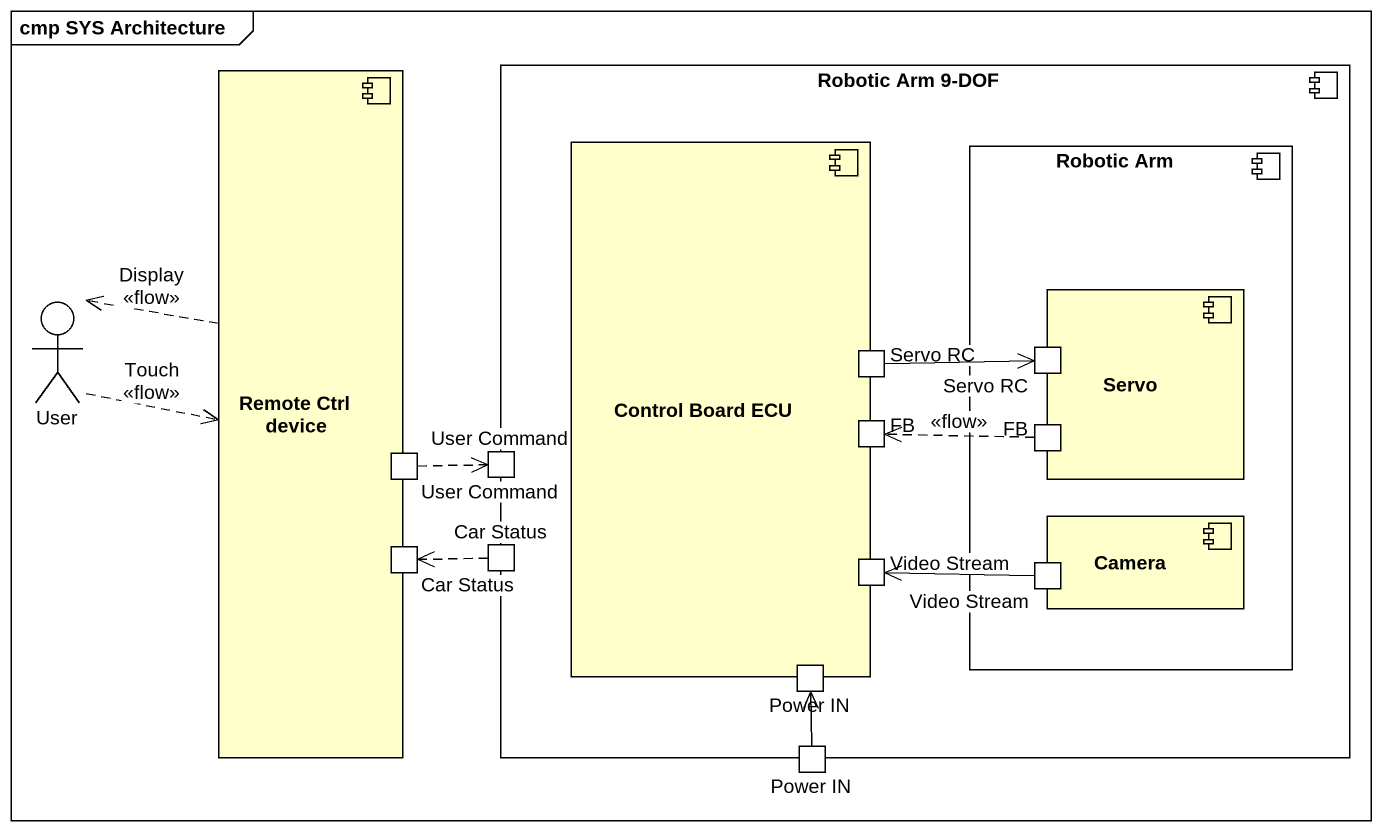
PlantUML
@startuml
mainframe cmp SYS Architecture
component "Remote Ctrl device" as Remote_Ctrl_device {
  port "User Command" as User_Command
  port "Car Status" as Car_Status
}
component "Robotic Arm 9-DOF" as Robotic_Arm_9_DOF {
  component "Control Board ECU" as Control_Board_ECU {
    port "Servo RC" as Servo_RC
    port FB
    port "Video Stream" as Video_Stream
    port "Power IN" as Power_IN
  }
  component "Robotic Arm" as Robotic_Arm {
    component Servo {
      port "Servo RC" as Servo_RC_2
      port "FB" as FB_2
    }
    component Camera {
      port "Video Stream" as Video_Stream_2
    }
  }
  port "User Command" as User_Command_2
  port "Car Status" as Car_Status_2
  port "Power IN" as Power_IN_2
}
actor User
Remote_Ctrl_device .left.> User : Display\n<<flow>>
User .right.> Remote_Ctrl_device : Touch\n<<flow>>
Servo_RC -right-> Servo_RC_2
FB_2 .left.> FB : <<flow>>
User_Command .right.> User_Command_2
Car_Status_2 .left.> Car_Status
Video_Stream_2 -left-> Video_Stream
Power_IN_2 -up-> Power_IN
@enduml
